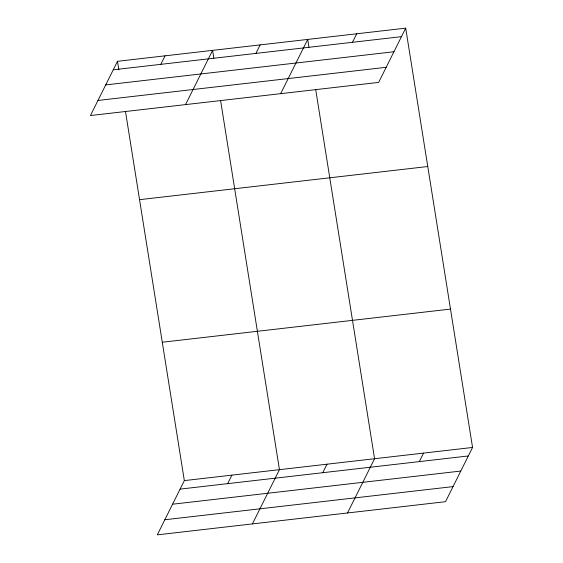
<?xml version="1.0" encoding="UTF-8"?>
<svg xmlns="http://www.w3.org/2000/svg" width="563" height="563" viewBox="0 0 563 563"><rect width="100%" height="100%" fill="white"/><g stroke="black" fill="none" stroke-linecap="round" stroke-linejoin="round"><path stroke-width="0.84" d="M117.484 61.304L90.439 115.542L378.66 82.395L405.698 28.15L117.484 61.304L118.863 69.953M160.8 64.344L165.043 55.836M185.551 104.605L212.596 50.36L213.834 58.144M255.912 53.401L260.148 44.892M280.663 93.662L307.708 39.424L308.946 47.208M352.459 42.295L356.703 33.787M125.486 111.46L184.34 480.605L157.302 534.85L445.516 501.696L472.561 447.458L405.698 28.15M227.656 483.645L231.9 475.137M252.414 523.907L279.452 469.669L220.59 100.524M322.768 472.702L327.012 464.201M347.519 512.97L374.564 458.725L315.702 89.58M419.322 461.597L423.566 453.088M113.24 69.812L401.461 36.658M105.717 84.9L393.931 51.754M97.962 100.453L386.183 67.3M139.547 199.675L427.767 166.521M162.278 342.234L450.499 309.087M184.34 480.605L472.561 447.458M180.104 489.113L468.317 455.967M172.574 504.209L460.794 471.055M164.825 519.755L453.039 486.608"/></g></svg>
